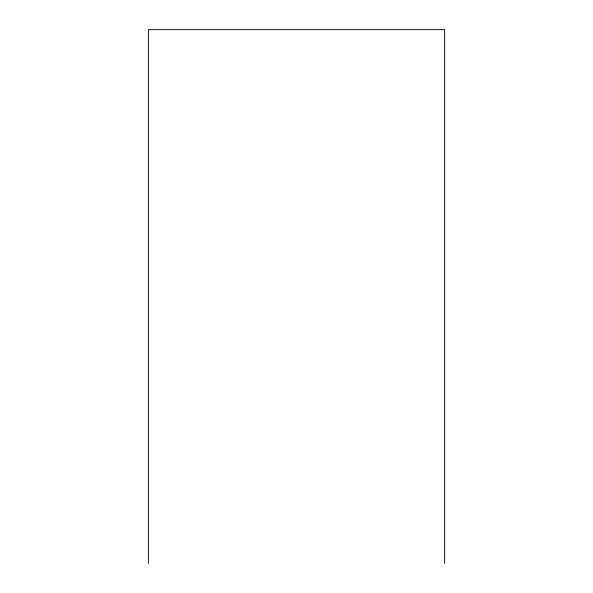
<?xml version="1.0" encoding="UTF-8"?>
<svg xmlns="http://www.w3.org/2000/svg" width="593" height="593" viewBox="0 0 593 593"><rect width="100%" height="100%" fill="white"/><g stroke="black" fill="none" stroke-linecap="round" stroke-linejoin="round"><path stroke-width="0.89" d="M444.624 563.35L444.624 29.65L148.376 29.65L148.376 563.35"/></g></svg>
